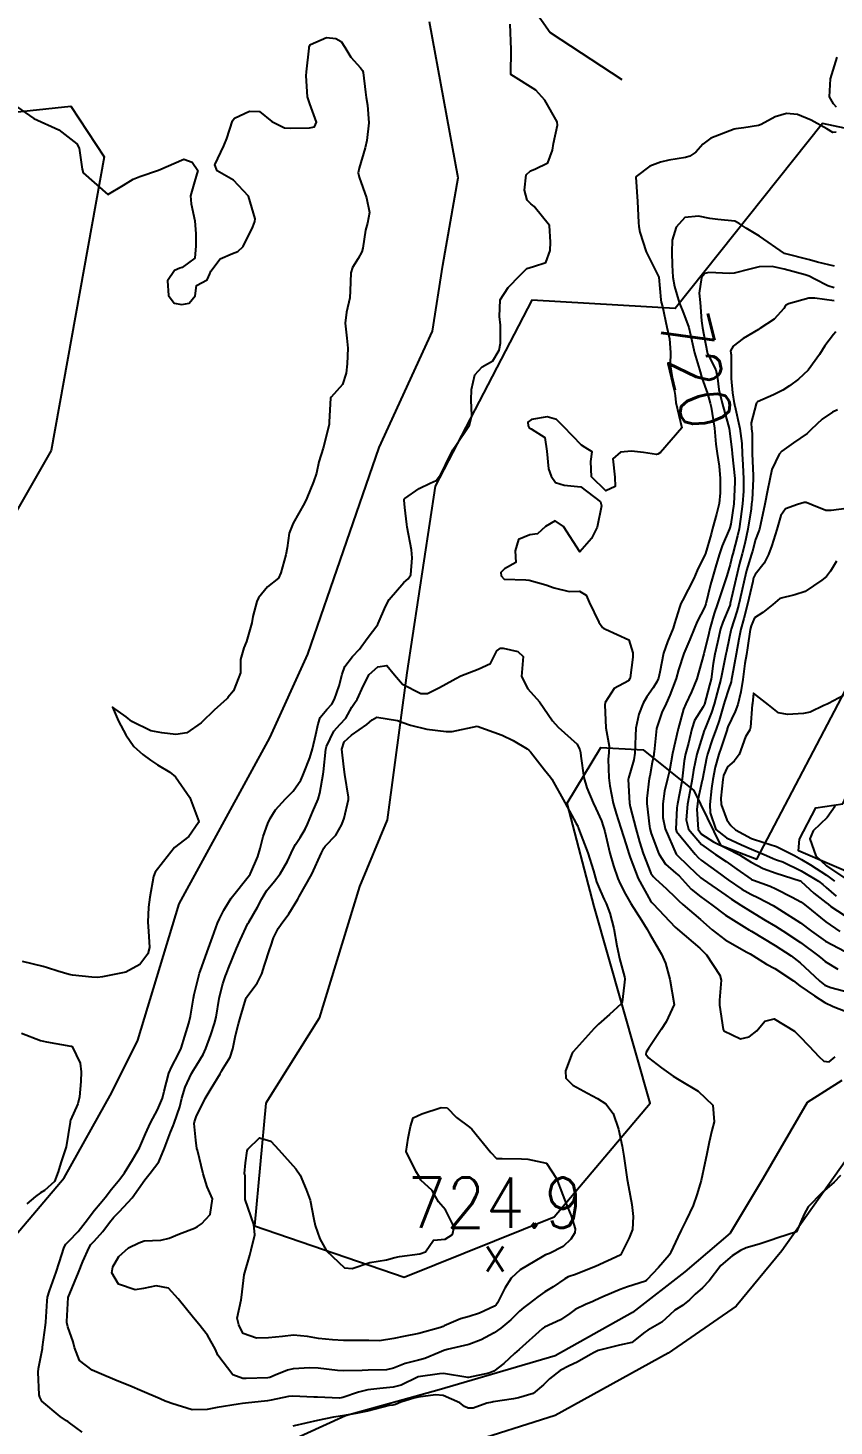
# Model space of a CAD drawing. Header units: metres. Extents: x 318500 to 325275, y 7408834 to 7428799.
# Drawn here: x 321165.6 to 321229.9, y 7415357.9 to 7415469.4 of the extents above; entities that cross this region are included whole.
import ezdxf
from ezdxf.enums import TextEntityAlignment as Align

# ---------------------------------------------------------------- set-up
doc = ezdxf.new("R2010")
doc.units = ezdxf.units.M
doc.header["$MEASUREMENT"] = 0
for name, color, linetype in [('Cemitério', 206, 'Continuous'), ('Cotas', 45, 'Continuous'), ('Curvas de Nivel 1m', 11, 'Continuous'), ('Curvas de Nivel 5m', 15, 'Continuous'), ('Edificações', 30, 'Continuous'), ('Hidrografia', 140, 'Continuous'), ('Pontos Cotados', 45, 'Continuous'), ('Vias Primárias', 230, 'Continuous'), ('Vias Secundárias', 230, 'Continuous')]:
    doc.layers.add(name, color=color, linetype=linetype)
doc.styles.add('Style-STANDARD', font='STANDARD.shx')

# ---------------------------------------------------------------- blocks, each defined once
blk = doc.blocks.new('ELVTXT_13')
at = {"layer": 'Pontos Cotados', "linetype": 'Continuous', "style": 'Style-STANDARD'}
for s, height, p in [('724.9', 4, (0, 4)), ('x', 3, (0, 0))]:
    blk.add_text(s, height=height, dxfattribs=at).set_placement(p, align=Align.MIDDLE_CENTER)

msp = doc.modelspace()

# ---------------------------------------------------------------- linework, layer by layer
at = {"layer": 'Cemitério'}
for points in [[(321167.48, 7415435.72), (321147.54, 7415400.83), (321127.78, 7415410.52), (321153.89, 7415451.22), (321159.36, 7415454.75), (321162.54, 7415462.5), (321169.06, 7415463.2), (321171.71, 7415459.15), (321167.48, 7415435.72)], [(321235.52, 7415460.42), (321229.01, 7415461.8), (321217.26, 7415447.04), (321205.83, 7415447.71), (321198.1, 7415432.87), (321195.86, 7415418), (321194.29, 7415406.26), (321192.08, 7415400.94)], [(321192.08, 7415400.94), (321188.87, 7415390.44), (321184.6, 7415383.67), (321183.71, 7415373.88), (321195.65, 7415369.79), (321207.59, 7415374.6), (321215.25, 7415383.67), (321210.8, 7415399.34), (321208.65, 7415407.58), (321211.32, 7415412.03), (321214.71, 7415411.85), (321218.73, 7415408.61), (321220.86, 7415404.25), (321223.77, 7415403.13), (321239.56, 7415433.22)]]:
    msp.add_lwpolyline(points, dxfattribs=at)
at = {"layer": 'Curvas de Nivel 1m', "flags": 128}
for points, elevation in [([(321169.97, 7415357.41), (321168.94, 7415358.17), (321168.81, 7415358.26), (321168.71, 7415358.33), (321168.22, 7415358.67), (321166.74, 7415359.9), (321166.58, 7415360.2), (321166.54, 7415360.4), (321166.46, 7415362.2), (321166.48, 7415362.49), (321166.79, 7415364.09), (321166.81, 7415364.2), (321167.05, 7415365.96), (321167.07, 7415366.2), (321167.16, 7415367.88), (321167.21, 7415368.19), (321167.36, 7415368.7), (321167.89, 7415370.18), (321168.13, 7415370.93), (321168.53, 7415372.18), (321168.66, 7415372.42), (321168.91, 7415372.66), (321169.65, 7415373.43), (321170.2, 7415374.15), (321170.94, 7415375.12), (321171.41, 7415375.67), (321171.79, 7415376.13), (321172.3, 7415376.79), (321172.97, 7415377.59), (321173.35, 7415378.11), (321173.97, 7415379.13), (321174.54, 7415380.1), (321175.02, 7415381.22), (321175.4, 7415382.08), (321175.98, 7415383.14), (321176.38, 7415384.07), (321176.51, 7415384.63), (321176.88, 7415386.06), (321177.1, 7415386.58), (321177.63, 7415387.54), (321177.86, 7415388.05), (321178.16, 7415389.01), (321178.47, 7415390.05), (321178.59, 7415390.6), (321178.83, 7415392.04), (321178.89, 7415392.33), (321179.19, 7415393.49), (321179.3, 7415393.93), (321179.33, 7415394.04), (321179.4, 7415394.23), (321180.04, 7415396.03), (321180.35, 7415396.91), (321180.76, 7415398.02), (321180.91, 7415398.36), (321181.27, 7415399.05), (321181.62, 7415399.66), (321181.85, 7415400), (321183.3, 7415401.85), (321183.35, 7415401.92), (321183.38, 7415401.98), (321183.97, 7415403.33), (321184.17, 7415403.97), (321184.39, 7415404.92), (321184.76, 7415405.97), (321184.96, 7415406.37), (321185.37, 7415407.06), (321186.17, 7415407.95), (321186.78, 7415408.54), (321187.4, 7415409.42), (321187.55, 7415409.79), (321187.61, 7415409.93), (321188.13, 7415411.22), (321188.33, 7415411.92), (321188.6, 7415413.06), (321188.77, 7415413.91), (321188.95, 7415414.42), (321189.48, 7415415.05), (321189.88, 7415415.5), (321190.09, 7415415.89), (321190.45, 7415416.95), (321190.69, 7415417.89), (321190.91, 7415418.5), (321191.53, 7415419.29), (321192.07, 7415419.87), (321192.7, 7415420.72), (321193.54, 7415421.85), (321193.55, 7415421.87), (321193.57, 7415421.92), (321194.14, 7415423.29), (321194.45, 7415423.84), (321195.61, 7415425.2), (321195.95, 7415425.49), (321196.16, 7415425.81), (321196.28, 7415427.17), (321196.22, 7415427.81), (321195.89, 7415429.6), (321195.85, 7415429.82), (321195.69, 7415431.17), (321195.65, 7415431.77), (321195.65, 7415431.82), (321195.67, 7415431.86), (321195.7, 7415431.9), (321196.83, 7415432.69), (321197.72, 7415433.13), (321198.18, 7415433.33), (321198.53, 7415433.79), (321198.94, 7415434.59), (321199.53, 7415435.77), (321199.76, 7415436.11), (321200.86, 7415437.75), (321201.04, 7415438.51), (321200.98, 7415439.75), (321201, 7415440.58), (321201.27, 7415441.75), (321201.85, 7415442.39), (321202.7, 7415442.88), (321203.22, 7415443.73), (321203.31, 7415444.28), (321203.32, 7415445.73), (321203.23, 7415446.4), (321203.29, 7415447.73), (321203.93, 7415448.72), (321204.9, 7415449.71), (321205.42, 7415450.23), (321205.95, 7415450.41), (321206.93, 7415450.71), (321207.28, 7415451.68), (321207.31, 7415452.34), (321207.24, 7415453.68), (321206.02, 7415455.19), (321205.73, 7415455.41), (321205.46, 7415455.7), (321205.25, 7415456.48), (321205.38, 7415457.7), (321205.71, 7415458.04), (321206.06, 7415458.17), (321207.09, 7415458.66), (321207.47, 7415459.68), (321207.55, 7415460.21), (321207.87, 7415461.67), (321207.83, 7415461.95), (321206.85, 7415463.68), (321206.14, 7415464.46), (321204.16, 7415465.72), (321204.18, 7415467.72), (321204.09, 7415469.72)], 721), ([(321164.12, 7415463.59), (321166.1, 7415462.22), (321168.09, 7415461.3), (321169.54, 7415460.18), (321169.72, 7415459.83), (321169.97, 7415458.17), (321170.05, 7415457.87), (321172.02, 7415456.14), (321173.26, 7415456.9), (321174.04, 7415457.37), (321174.57, 7415457.59), (321176.05, 7415458.09), (321178.06, 7415458.97), (321178.73, 7415458.72), (321179.18, 7415458.05), (321178.93, 7415457.15), (321178.6, 7415456.05), (321178.66, 7415455.4), (321178.96, 7415454.05), (321179.03, 7415453), (321179.02, 7415452.05), (321178.95, 7415451.06), (321177.94, 7415450.32), (321177.74, 7415450.27), (321177.32, 7415450.07), (321176.76, 7415449.25), (321176.85, 7415448.08), (321177.31, 7415447.48), (321177.9, 7415447.36), (321178.49, 7415447.47), (321178.98, 7415448.05), (321179.09, 7415448.88), (321179.93, 7415449.33), (321180.15, 7415449.82), (321180.23, 7415450.04), (321180.97, 7415451.01), (321181.96, 7415451.44), (321182.37, 7415451.59), (321182.81, 7415452), (321183.56, 7415453.56), (321183.74, 7415453.98), (321183.77, 7415454.2), (321183.24, 7415456), (321182.04, 7415457.28), (321180.74, 7415458.03), (321180.54, 7415458.52), (321181.26, 7415460.02), (321181.49, 7415460.61), (321181.95, 7415462.01), (321182, 7415462.11), (321182.1, 7415462.24), (321183.32, 7415462.79), (321184.11, 7415462.77), (321185.08, 7415461.98), (321186.09, 7415461.46), (321186.61, 7415461.43), (321188.09, 7415461.46), (321188.49, 7415461.53), (321188.64, 7415461.92), (321188.12, 7415463.37), (321187.92, 7415463.93), (321187.82, 7415465.61), (321187.86, 7415465.93), (321188.06, 7415467.81), (321188.07, 7415467.93), (321188.18, 7415468.1), (321189.45, 7415468.66), (321190.19, 7415468.58), (321190.62, 7415468.34), (321190.9, 7415467.9), (321191.39, 7415467.11), (321192.16, 7415466.25), (321192.31, 7415466.03), (321192.36, 7415465.88), (321192.56, 7415464.3), (321192.62, 7415463.87), (321192.72, 7415463.27), (321192.81, 7415461.87), (321192.66, 7415460.45), (321192.54, 7415459.87), (321192.05, 7415458.25), (321191.97, 7415457.88), (321192.04, 7415457.52), (321192.65, 7415455.87), (321192.87, 7415454.72), (321192.72, 7415453.87), (321192.57, 7415453.29), (321192.34, 7415451.87), (321192.27, 7415451.57), (321191.96, 7415451.03), (321191.51, 7415450.32), (321191.38, 7415449.89), (321191.34, 7415448.46), (321191.3, 7415447.89), (321191.04, 7415446.75), (321190.93, 7415445.89), (321191.07, 7415444.69), (321191.15, 7415443.89), (321191.09, 7415442.65), (321191.01, 7415441.89), (321190.72, 7415441), (321189.81, 7415439.98), (321189.76, 7415439.9), (321189.66, 7415438.02), (321189.67, 7415437.9), (321189.66, 7415437.79), (321189.18, 7415435.91), (321188.84, 7415434.81), (321188.64, 7415433.92), (321188.42, 7415433.22), (321187.88, 7415431.93), (321187.7, 7415431.51), (321186.79, 7415429.94), (321186.48, 7415429.14), (321186.3, 7415427.95), (321186.2, 7415427.39), (321185.81, 7415425.96), (321185.61, 7415425.53), (321184.73, 7415424.84), (321184.03, 7415423.98), (321183.89, 7415423.68), (321183.57, 7415422.47), (321183.49, 7415421.98), (321183.06, 7415420.48), (321182.85, 7415419.99), (321182.59, 7415419.06), (321182.6, 7415417.99), (321182.04, 7415416.54), (321181.59, 7415416.01), (321181.54, 7415415.96), (321181.49, 7415415.91), (321180.5, 7415415), (321179.51, 7415414.04), (321179.46, 7415413.99), (321178.31, 7415413.19), (321177.44, 7415413.06), (321176.32, 7415413.2), (321175.45, 7415413.35), (321173.93, 7415414.11), (321173.47, 7415414.47), (321172.37, 7415415.24), (321172.85, 7415414.13), (321173.44, 7415413.05), (321174.08, 7415412.11), (321174.79, 7415411.47), (321175.42, 7415411.01), (321175.97, 7415410.64), (321176.95, 7415410.07), (321177.4, 7415409.68), (321178.54, 7415408.05), (321179.26, 7415406.13), (321179.25, 7415406.04), (321178.46, 7415404.92), (321177.33, 7415404.06), (321176.45, 7415402.94), (321175.79, 7415402.08), (321175.64, 7415401.74), (321175.36, 7415400.09), (321175.26, 7415399.29), (321175.19, 7415398.09), (321175.24, 7415397.39), (321175.33, 7415396.09), (321175.21, 7415395.56), (321174.57, 7415394.73), (321173.44, 7415394.12), (321173.19, 7415394.05), (321171.59, 7415393.73), (321171.19, 7415393.69), (321170.74, 7415393.7), (321169.19, 7415393.86), (321168.93, 7415393.92), (321168.02, 7415394.19), (321167.19, 7415394.45), (321166.85, 7415394.55), (321165.2, 7415394.96)], 721), ([(321230.13, 7415463.1), (321229.87, 7415463.37), (321229.57, 7415463.94), (321229.65, 7415465.38), (321230.18, 7415467.11)], 722), ([(321230.1, 7415461.12), (321229.82, 7415461.1), (321229.34, 7415461.38), (321228.11, 7415462.08), (321227.01, 7415462.53), (321226.12, 7415462.6), (321225.23, 7415462.33), (321224.1, 7415461.74), (321223.89, 7415461.66), (321222.73, 7415461.47), (321222.1, 7415461.38), (321221.97, 7415461.35), (321220.09, 7415460.63), (321219.46, 7415460.15), (321218.89, 7415459.52), (321218.41, 7415459.19), (321218.07, 7415459.09), (321216.74, 7415458.88), (321216.07, 7415458.72), (321215.22, 7415458.41), (321214.14, 7415457.59), (321214.12, 7415457.52), (321214.25, 7415455.59), (321214.33, 7415453.91), (321214.36, 7415453.58), (321214.43, 7415453.14), (321214.94, 7415451.58), (321215.94, 7415449.56), (321216.1, 7415447.73), (321216.14, 7415447.56), (321216.25, 7415447.22), (321216.6, 7415445.55), (321216.8, 7415444.63), (321216.88, 7415443.54), (321216.86, 7415442.56), (321217.02, 7415441.54), (321217.24, 7415440.11), (321217.31, 7415439.54), (321217.78, 7415437.53), (321216.07, 7415435.56), (321215.88, 7415435.43), (321215.76, 7415435.41), (321214.72, 7415435.57), (321213.76, 7415435.67), (321212.88, 7415435.59), (321212.29, 7415435.06), (321212.43, 7415433.6), (321212.46, 7415432.86), (321211.71, 7415432.5), (321210.57, 7415433.63), (321210.54, 7415434.84), (321210.64, 7415435.63), (321210.08, 7415435.95), (321209.77, 7415436.15), (321208.34, 7415437.65), (321207.79, 7415438.2), (321207.04, 7415438.42), (321205.79, 7415438.19), (321205.49, 7415437.99), (321205.52, 7415437.69), (321205.62, 7415437.54), (321205.78, 7415437.45), (321206.85, 7415436.76), (321207.01, 7415435.67), (321207.15, 7415434.26), (321207.37, 7415433.67), (321207.72, 7415433.16), (321208.4, 7415432.97), (321209.72, 7415432.83), (321211.29, 7415431.62), (321211.38, 7415431.3), (321211.02, 7415429.62), (321210.58, 7415428.71), (321209.65, 7415427.64), (321208.35, 7415429.65), (321207.68, 7415430.11), (321206.9, 7415429.67), (321206.27, 7415429.08), (321205.67, 7415429), (321204.75, 7415428.62), (321204.5, 7415427.71), (321204.54, 7415426.8), (321203.63, 7415426.29), (321203.34, 7415426), (321203.38, 7415425.72), (321203.62, 7415425.46), (321205.34, 7415425.41), (321205.62, 7415425.38), (321206.94, 7415425), (321207.61, 7415424.76), (321208.79, 7415424.47), (321209.61, 7415424.51), (321210.15, 7415424.18), (321210.39, 7415423.63), (321211.16, 7415422.03), (321211.46, 7415421.61), (321211.57, 7415421.52), (321211.7, 7415421.48), (321213.56, 7415420.61), (321213.87, 7415419.58), (321213.87, 7415419.24), (321213.66, 7415417.58), (321213.62, 7415417.47), (321213.52, 7415417.35), (321212.38, 7415416.73), (321211.68, 7415415.61), (321211.65, 7415415.44), (321211.72, 7415413.61), (321211.98, 7415412.13), (321211.97, 7415411.6), (321211.92, 7415411.11), (321211.95, 7415409.6), (321212.03, 7415408.97), (321212.3, 7415407.6), (321212.54, 7415406.76), (321212.93, 7415405.59), (321213.34, 7415404.27), (321213.55, 7415403.58), (321213.66, 7415403.25), (321214.31, 7415401.57), (321215.28, 7415399.79), (321215.39, 7415399.66), (321215.49, 7415399.56), (321217.25, 7415397.7), (321217.43, 7415397.53), (321219.23, 7415396.02), (321219.75, 7415395.49), (321220.81, 7415393.88), (321220.93, 7415393.48), (321220.78, 7415391.88), (321220.79, 7415391.48), (321221.08, 7415389.54), (321221.1, 7415389.48), (321221.14, 7415389.42), (321222.45, 7415388.78), (321223.14, 7415388.96), (321223.77, 7415389.44), (321224.4, 7415390.19), (321225.15, 7415390.39), (321226.76, 7415389.4), (321227.14, 7415389.04), (321227.95, 7415388.21), (321228.7, 7415387.38), (321229.11, 7415387.01), (321229.52, 7415386.95), (321230, 7415387.36)], 721), ([(321229.93, 7415448.7), (321229.42, 7415448.86), (321228.4, 7415449.39), (321227.94, 7415449.63), (321227.61, 7415449.74), (321225.95, 7415450.18), (321224.99, 7415450.4), (321223.95, 7415450.37), (321223.21, 7415450.2), (321221.95, 7415449.88), (321221.59, 7415449.84), (321219.95, 7415449.92), (321219.62, 7415449.83), (321219.36, 7415449.52), (321219.17, 7415448.27), (321219.24, 7415447.52), (321219.35, 7415446.06), (321219.43, 7415445.51), (321219.8, 7415443.57), (321219.81, 7415443.51), (321219.86, 7415443.4), (321220.5, 7415442.15), (321220.62, 7415441.5), (321220.73, 7415440.59), (321221, 7415439.49), (321221.49, 7415437.78), (321221.55, 7415437.48), (321221.58, 7415437.28), (321221.76, 7415435.78), (321221.79, 7415435.51), (321221.79, 7415435.48), (321221.79, 7415435.45), (321222, 7415433.48), (321222.01, 7415433.19), (321221.92, 7415431.48), (321221.68, 7415429.86), (321221.61, 7415429.55), (321221.58, 7415429.48), (321221.01, 7415428.13), (321220.79, 7415427.49), (321220.53, 7415426.6), (321220.21, 7415425.49), (321220.08, 7415425.03), (321219.7, 7415423.5), (321219.68, 7415423.42), (321219.6, 7415423.21), (321219, 7415422.09), (321218.77, 7415421.51), (321218.43, 7415420.64), (321217.95, 7415419.52), (321217.53, 7415418.22), (321217.33, 7415417.53), (321216.84, 7415416.2), (321216.54, 7415415.54), (321216.2, 7415414.82), (321215.77, 7415413.56), (321215.58, 7415411.69), (321215.56, 7415411.56), (321215.54, 7415411.46), (321215.43, 7415410.84), (321215.23, 7415409.75), (321215.19, 7415409.56), (321214.98, 7415407.97), (321214.98, 7415407.56), (321215.21, 7415405.72), (321215.24, 7415405.56), (321215.35, 7415405.16), (321215.94, 7415403.55), (321216.49, 7415402.72), (321217.31, 7415402.01), (321217.57, 7415401.79), (321217.81, 7415401.52), (321218.52, 7415400.74), (321219.29, 7415400.13), (321220.18, 7415399.49), (321221.27, 7415398.67), (321223.18, 7415397.45), (321223.25, 7415397.41), (321223.33, 7415397.37), (321225.23, 7415396.24), (321226.5, 7415395.41), (321227.21, 7415394.86), (321227.97, 7415394.16), (321228.78, 7415393.38), (321229.2, 7415393.08), (321229.67, 7415392.88), (321231.19, 7415392.48)], 719), ([(321229.92, 7415447.67), (321228.4, 7415447.87), (321227.92, 7415447.87), (321226.29, 7415447.42), (321226.06, 7415447.28), (321225.91, 7415447.05), (321225.15, 7415446.19), (321224, 7415445.45), (321223.93, 7415445.41), (321223.89, 7415445.38), (321222.68, 7415444.67), (321221.87, 7415444.05), (321221.67, 7415443.67), (321221.7, 7415443.48), (321221.72, 7415443.35), (321221.72, 7415441.48), (321221.82, 7415440.33), (321221.97, 7415439.48), (321222.01, 7415439.28), (321222.42, 7415437.47), (321222.57, 7415436.27), (321222.59, 7415435.47), (321222.64, 7415434.57), (321222.7, 7415433.47), (321222.7, 7415432.48), (321222.63, 7415431.47), (321222.47, 7415430.25), (321222.35, 7415429.47), (321222.22, 7415428.92), (321221.84, 7415427.48), (321221.8, 7415427.32), (321221.64, 7415426.63), (321221.38, 7415425.73), (321221.3, 7415425.48), (321220.88, 7415424.22), (321220.64, 7415423.49), (321220.37, 7415422.71), (321220.01, 7415421.5), (321219.93, 7415421.13), (321219.54, 7415419.5), (321218.99, 7415417.51), (321218.55, 7415416.47), (321218.09, 7415415.52), (321217.92, 7415415.09), (321217.48, 7415413.53), (321217.46, 7415413.42), (321217.04, 7415411.54), (321216.79, 7415410.17), (321216.65, 7415409.54), (321216.39, 7415408.55), (321216.28, 7415407.55), (321216.28, 7415406.46), (321216.45, 7415405.54), (321217.33, 7415403.53), (321218.33, 7415402.53), (321219.3, 7415401.64), (321219.49, 7415401.5), (321221.29, 7415400.24), (321221.75, 7415399.94), (321222.5, 7415399.46), (321223.27, 7415398.97), (321224.42, 7415398.27), (321225.26, 7415397.78), (321225.84, 7415397.41), (321227.24, 7415396.48), (321228.72, 7415395.38), (321228.99, 7415395.14), (321229.22, 7415394.95), (321230.22, 7415394.36)], 718), ([(321230.07, 7415445.19), (321229.88, 7415444.97), (321229.19, 7415444.06), (321228.75, 7415443.39), (321227.85, 7415442.14), (321227.09, 7415441.41), (321226.37, 7415440.89), (321225.83, 7415440.54), (321225.09, 7415440.16), (321223.81, 7415439.61), (321223.74, 7415439.52), (321223.71, 7415439.45), (321223.32, 7415437.93), (321223.35, 7415437.46), (321223.39, 7415437.07), (321223.4, 7415435.46), (321223.46, 7415433.73), (321223.46, 7415433.45), (321223.38, 7415431.78), (321223.35, 7415431.46), (321223.31, 7415431.07), (321223.06, 7415429.46), (321222.81, 7415428.31), (321222.59, 7415427.47), (321222.39, 7415426.72), (321222.09, 7415425.47), (321221.65, 7415423.53), (321221.63, 7415423.48), (321221.63, 7415423.45), (321221.6, 7415423.37), (321221.04, 7415422.03), (321220.87, 7415421.49), (321220.63, 7415420.41), (321220.42, 7415419.49), (321220.29, 7415418.74), (321220.11, 7415417.49), (321220, 7415417.01), (321219.58, 7415415.5), (321219.56, 7415415.43), (321219.49, 7415415.28), (321218.8, 7415414.18), (321218.57, 7415413.51), (321218.31, 7415412.38), (321218.08, 7415411.52), (321217.97, 7415410.98), (321217.8, 7415409.52), (321217.75, 7415409.18), (321217.43, 7415407.53), (321217.38, 7415407.21), (321217.3, 7415405.53), (321217.36, 7415405.33), (321218.84, 7415403.51), (321219.08, 7415403.25), (321219.32, 7415403.04), (321220.87, 7415401.92), (321221.3, 7415401.61), (321221.38, 7415401.56), (321221.49, 7415401.48), (321222.56, 7415400.73), (321223.29, 7415400.32), (321223.89, 7415400.04), (321225.06, 7415399.42), (321225.28, 7415399.3), (321225.57, 7415399.12), (321227.26, 7415398.04), (321228.12, 7415397.39), (321229.24, 7415396.59), (321230.81, 7415395.77)], 717), ([(321230.19, 7415438.98), (321229.8, 7415438.78), (321228.97, 7415438.21), (321228.11, 7415437.39), (321227.78, 7415437.08), (321226.69, 7415436.34), (321225.76, 7415435.67), (321225.55, 7415435.43), (321224.96, 7415434.22), (321224.8, 7415433.43), (321224.62, 7415432.53), (321224.39, 7415431.44), (321224.06, 7415429.82), (321223.97, 7415429.45), (321223.89, 7415429.23), (321223.67, 7415428.62), (321223.41, 7415427.7), (321223.34, 7415427.45), (321222.95, 7415426.14), (321222.78, 7415425.46), (321222.55, 7415424.4), (321222.33, 7415423.47), (321222.17, 7415422.89), (321221.71, 7415421.48), (321221.68, 7415421.36), (321221.56, 7415420.74), (321221.34, 7415419.69), (321221.3, 7415419.48), (321221, 7415418.01), (321220.9, 7415417.49), (321220.61, 7415416.38), (321220.37, 7415415.49), (321220.15, 7415414.82), (321219.61, 7415413.5), (321219.57, 7415413.39), (321219.46, 7415413.05), (321218.99, 7415411.51), (321218.71, 7415410.22), (321218.6, 7415409.51), (321218.41, 7415408.5), (321218.24, 7415407.52), (321218.12, 7415406.27), (321218.31, 7415405.52), (321219.34, 7415404.3), (321220.48, 7415403.49), (321221.32, 7415402.94), (321222.18, 7415402.33), (321223.3, 7415401.52), (321223.35, 7415401.5), (321223.49, 7415401.45), (321224.84, 7415400.97), (321225.29, 7415400.77), (321226.59, 7415400.1), (321227.28, 7415399.72), (321227.47, 7415399.59), (321227.71, 7415399.39), (321229.26, 7415398.12), (321230.38, 7415397.35)], 716), ([(321230.11, 7415426.89), (321229.63, 7415426.11), (321229.33, 7415425.67), (321228.95, 7415425.38), (321227.61, 7415424.47), (321226.8, 7415424.21), (321225.6, 7415423.92), (321225.05, 7415423.43), (321224.24, 7415422.79), (321223.58, 7415422.37), (321223.3, 7415421.73), (321223.24, 7415421.45), (321223.02, 7415419.99), (321222.93, 7415419.46), (321222.81, 7415418.74), (321222.66, 7415417.46), (321222.5, 7415416.47), (321222.24, 7415415.47), (321222.05, 7415414.9), (321221.46, 7415413.68), (321221.41, 7415413.53), (321221.39, 7415413.48), (321220.91, 7415412.02), (321220.73, 7415411.49), (321220.44, 7415410.47), (321220.25, 7415409.49), (321220.14, 7415408.75), (321220.01, 7415407.49), (321220.03, 7415406.83), (321220.5, 7415405.49), (321221.35, 7415404.82), (321222.54, 7415404.26), (321223.34, 7415403.93), (321224.53, 7415403.43), (321225.08, 7415403.18), (321225.32, 7415403.08), (321225.84, 7415402.9), (321227.31, 7415402.19), (321228.67, 7415401.38), (321229.03, 7415401.11), (321229.3, 7415400.87), (321230.1, 7415400.17)], 714), ([(321230.68, 7415416.17), (321229.49, 7415415.54), (321229.37, 7415415.5), (321229.11, 7415415.38), (321228.02, 7415414.86), (321227.48, 7415414.74), (321226.22, 7415414.67), (321225.48, 7415414.79), (321224.7, 7415415.43), (321223.5, 7415416.37), (321223.41, 7415415.53), (321223.4, 7415415.45), (321223.27, 7415413.65), (321223.21, 7415413.45), (321222.86, 7415412.87), (321222.36, 7415411.47), (321221.97, 7415410.94), (321221.43, 7415410.49), (321221.1, 7415409.8), (321221.04, 7415409.48), (321220.89, 7415407.98), (321220.91, 7415407.48), (321221.37, 7415406.26), (321221.69, 7415405.8), (321222.06, 7415405.47), (321223.35, 7415404.77), (321224.33, 7415404.45), (321225.34, 7415404.13), (321226.76, 7415403.41), (321227.33, 7415403.09), (321228.04, 7415402.67), (321229.31, 7415401.85), (321229.96, 7415401.36)], 713), ([(321230.02, 7415407.36), (321229.37, 7415406.46), (321228.25, 7415405.39), (321227.99, 7415404.75), (321228.48, 7415403.38), (321229.32, 7415402.6), (321231.19, 7415401.34)], 712), ([(321165.13, 7415389.25), (321166.65, 7415388.67), (321167.12, 7415388.55), (321169.06, 7415388.22), (321169.11, 7415388.21), (321169.17, 7415388.17), (321169.79, 7415386.85), (321169.87, 7415386.16), (321169.85, 7415385.39), (321169.76, 7415384.16), (321169.61, 7415383.6), (321169.03, 7415382.3), (321169, 7415382.2), (321169, 7415382.17), (321169, 7415382.14), (321168.69, 7415380.17), (321168.26, 7415378.91), (321168.04, 7415378.18), (321167.75, 7415377.4), (321166.96, 7415376.7), (321166.64, 7415376.52), (321166.24, 7415376.21), (321165.54, 7415375.62)], 721), ([(321230.44, 7415377.89), (321229.92, 7415377.36), (321228.97, 7415376.54), (321227.86, 7415375.39), (321227.54, 7415374.81), (321226.93, 7415373.4), (321225.43, 7415372.91), (321224.92, 7415372.73), (321223.95, 7415372.4), (321222.91, 7415372.12), (321222.46, 7415371.9), (321221.79, 7415371.47), (321220.89, 7415370.72), (321219.96, 7415369.49), (321219.44, 7415368.93), (321218.86, 7415368.43), (321218.39, 7415367.97), (321217.83, 7415367.52), (321217.23, 7415367.14), (321216.84, 7415366.77), (321216.18, 7415366.19), (321215.08, 7415365.56), (321214.82, 7415365.39), (321213.8, 7415364.58), (321212.81, 7415364.36), (321211.12, 7415363.92), (321210.8, 7415363.78), (321210.51, 7415363.61), (321209.43, 7415362.99), (321208.79, 7415362.7), (321208.09, 7415362.34), (321207.22, 7415361.66), (321206.99, 7415361.43), (321206.76, 7415361.18), (321205.92, 7415360.51), (321204.75, 7415360.15), (321204.36, 7415360.08), (321202.74, 7415359.83), (321202.65, 7415359.82), (321202.24, 7415359.72), (321201.15, 7415359.32), (321200.74, 7415359.33), (321200.46, 7415359.47), (321200.09, 7415359.75), (321198.75, 7415360.33), (321198.14, 7415360.39), (321196.75, 7415360.22), (321196.4, 7415360.14), (321195.37, 7415359.81), (321194.94, 7415359.62), (321194.74, 7415359.58), (321194.45, 7415359.54), (321192.73, 7415359.09), (321191.78, 7415358.91), (321190.73, 7415358.73), (321190.01, 7415358.61), (321188.72, 7415358.35), (321186.87, 7415357.93), (321186.75, 7415357.9)], 721)]:
    msp.add_lwpolyline(points, dxfattribs=dict(at, elevation=elevation))
for points, elevation in [([(321203.54, 7415419.96), (321204.7, 7415419.7), (321205.13, 7415419.29), (321205.01, 7415417.7), (321205.51, 7415416.71), (321206.43, 7415415.68), (321207.47, 7415414.16), (321207.92, 7415413.66), (321209.45, 7415412.29), (321209.66, 7415411.85), (321209.71, 7415411.64), (321209.74, 7415411.33), (321209.97, 7415409.63), (321210.21, 7415408.81), (321210.71, 7415407.62), (321210.92, 7415407.16), (321211.37, 7415406.18), (321211.52, 7415405.76), (321211.56, 7415405.61), (321211.64, 7415405.32), (321212.03, 7415403.6), (321212.33, 7415402.58), (321212.68, 7415401.59), (321212.86, 7415401.15), (321213.29, 7415400.32), (321213.71, 7415399.58), (321214.57, 7415398.25), (321215, 7415397.56), (321215.24, 7415397.13), (321216.17, 7415395.55), (321216.49, 7415394.82), (321216.84, 7415393.54), (321217.17, 7415391.53), (321216.53, 7415390.16), (321216.14, 7415389.55), (321215.12, 7415388.01), (321214.95, 7415387.74), (321214.91, 7415387.56), (321215.12, 7415387.28), (321216.16, 7415386.49), (321217.09, 7415385.82), (321217.56, 7415385.52), (321219.08, 7415384.63), (321220.26, 7415383.49), (321220.37, 7415382.16), (321220.17, 7415381.49), (321219.96, 7415380.56), (321219.75, 7415379.49), (321219.61, 7415378.88), (321219.32, 7415377.5), (321219.24, 7415377.23), (321218.97, 7415376.36), (321218.69, 7415375.5), (321218.14, 7415374.32), (321217.73, 7415373.52), (321217.47, 7415372.97), (321216.9, 7415371.77), (321216.82, 7415371.61), (321216.77, 7415371.53), (321215.91, 7415370.56), (321215, 7415369.56), (321214.94, 7415369.5), (321214.88, 7415369.46), (321213.44, 7415369), (321212.87, 7415368.81), (321211.48, 7415368.22), (321210.85, 7415367.91), (321210.64, 7415367.82), (321210.16, 7415367.62), (321209.28, 7415367.19), (321208.84, 7415366.89), (321208.1, 7415366.38), (321206.82, 7415365.78), (321206.74, 7415365.74), (321206.64, 7415365.66), (321204.8, 7415364.02), (321204.45, 7415363.7), (321203.59, 7415362.9), (321202.78, 7415362.29), (321202.38, 7415362.12), (321200.77, 7415361.79), (321200.72, 7415361.79), (321198.77, 7415362.09), (321198.47, 7415362.08), (321196.77, 7415361.82), (321196.75, 7415361.82), (321196.71, 7415361.8), (321195.4, 7415361.17), (321194.76, 7415361.01), (321193.69, 7415360.91), (321192.75, 7415360.79), (321191.99, 7415360.62), (321190.74, 7415360.19), (321190.48, 7415360.14), (321188.74, 7415360.21), (321188.43, 7415360.22), (321186.75, 7415360.28), (321186.43, 7415360.25), (321185.04, 7415359.96), (321184.74, 7415359.91), (321182.98, 7415359.74), (321182.74, 7415359.7), (321182.4, 7415359.65), (321180.73, 7415359.38), (321179.93, 7415359.22), (321178.73, 7415359.21), (321177.1, 7415359.69), (321176.74, 7415359.83), (321176.57, 7415359.9), (321176.18, 7415360.07), (321174.75, 7415360.69), (321173.76, 7415361.11), (321172.76, 7415361.52), (321171.32, 7415362.13), (321170.77, 7415362.36), (321169.74, 7415363.12), (321169.36, 7415364.16), (321169.24, 7415364.61), (321168.81, 7415365.83), (321168.74, 7415366.17), (321168.74, 7415366.25), (321168.85, 7415368.17), (321169.66, 7415370.16), (321170.01, 7415371.03), (321170.51, 7415372.15), (321170.66, 7415372.39), (321170.91, 7415372.66), (321171.62, 7415373.43), (321172.14, 7415374.13), (321172.49, 7415374.57), (321172.94, 7415375.01), (321173.96, 7415376.1), (321174.97, 7415377.55), (321175.39, 7415378.08), (321176.08, 7415378.99), (321176.54, 7415380.07), (321177.02, 7415381.35), (321177.23, 7415381.86), (321177.3, 7415382.06), (321177.74, 7415383.37), (321177.92, 7415384.05), (321178.18, 7415384.94), (321178.69, 7415386.04), (321178.84, 7415386.3), (321179.1, 7415386.73), (321179.6, 7415387.55), (321179.83, 7415388.03), (321180.23, 7415389.12), (321180.52, 7415390.02), (321180.64, 7415390.53), (321180.9, 7415392.01), (321180.94, 7415392.24), (321181.19, 7415393.17), (321181.39, 7415393.81), (321181.46, 7415394.01), (321181.64, 7415394.44), (321182.27, 7415395.99), (321182.57, 7415396.65), (321183.18, 7415397.98), (321183.2, 7415398.03), (321183.25, 7415398.1), (321183.95, 7415399.3), (321184.28, 7415399.97), (321184.65, 7415400.6), (321185.29, 7415401.37), (321185.75, 7415401.95), (321186.34, 7415402.97), (321186.79, 7415403.94), (321186.98, 7415404.29), (321187.34, 7415404.86), (321187.75, 7415405.53), (321187.94, 7415405.92), (321188.33, 7415406.87), (321188.77, 7415407.91), (321188.91, 7415408.38), (321189.19, 7415409.9), (321189.21, 7415410.1), (321189.4, 7415411.9), (321189.44, 7415412.11), (321190.02, 7415413.33), (321190.53, 7415413.89), (321190.98, 7415414.38), (321191.48, 7415415.25), (321191.72, 7415415.64), (321191.88, 7415415.87), (321192.4, 7415416.98), (321192.86, 7415417.86), (321193.53, 7415418.47), (321194.26, 7415418.57), (321194.88, 7415417.83), (321195.51, 7415417.08), (321196.96, 7415416.34), (321197.5, 7415416.34), (321198.47, 7415416.82), (321199.51, 7415417.4), (321199.76, 7415417.53), (321200.16, 7415417.76), (321201.53, 7415418.29), (321202.53, 7415418.73), (321203.03, 7415419.73), (321203.32, 7415419.95)], 722), ([(321201.46, 7415413.74), (321203.45, 7415413.02), (321204.33, 7415412.59), (321205.44, 7415411.93), (321205.58, 7415411.83), (321205.71, 7415411.69), (321206.84, 7415410.25), (321207.3, 7415409.66), (321207.41, 7415409.51), (321208.46, 7415407.65), (321209.36, 7415405.98), (321209.48, 7415405.75), (321209.52, 7415405.64), (321209.62, 7415405.37), (321210.29, 7415403.63), (321210.73, 7415402.19), (321210.89, 7415401.62), (321210.99, 7415401.31), (321211.29, 7415400.58), (321211.6, 7415399.92), (321211.75, 7415399.6), (321212.03, 7415398.83), (321212.35, 7415397.59), (321212.61, 7415396.21), (321212.72, 7415395.59), (321212.82, 7415395.19), (321213.2, 7415393.73), (321213.24, 7415393.58), (321213.24, 7415393.54), (321213.19, 7415393.07), (321213.03, 7415391.73), (321212.95, 7415391.58), (321212.02, 7415390.74), (321211.15, 7415389.95), (321210.97, 7415389.79), (321210.79, 7415389.62), (321209.12, 7415387.76), (321209.06, 7415387.7), (321209.03, 7415387.64), (321208.51, 7415386.23), (321208.53, 7415385.65), (321209.08, 7415385.09), (321210.25, 7415384.45), (321211.07, 7415384.03), (321211.73, 7415383.6), (321212.3, 7415382.84), (321212.73, 7415381.58), (321213.02, 7415380.23), (321213.14, 7415379.58), (321213.16, 7415379.43), (321213.42, 7415377.58), (321213.53, 7415377.02), (321213.8, 7415375.57), (321213.91, 7415374.61), (321213.85, 7415373.57), (321213.58, 7415372.91), (321212.93, 7415371.58), (321212.92, 7415371.56), (321212.9, 7415371.55), (321212.86, 7415371.54), (321210.89, 7415370.62), (321209.22, 7415369.97), (321208.88, 7415369.86), (321208.72, 7415369.8), (321208.45, 7415369.64), (321207.51, 7415369.02), (321206.86, 7415368.6), (321206.3, 7415368.22), (321205.61, 7415367.68), (321205.18, 7415367.35), (321204.84, 7415367.07), (321204.14, 7415366.39), (321203.35, 7415365.71), (321202.82, 7415365.34), (321201.77, 7415364.77), (321200.81, 7415364.4), (321199.06, 7415364.02), (321198.8, 7415363.94), (321198.44, 7415363.78), (321197.3, 7415363.28), (321196.79, 7415363.15), (321195.71, 7415362.89), (321194.78, 7415362.52), (321194.22, 7415362.39), (321192.78, 7415362.35), (321192.29, 7415362.34), (321190.78, 7415362.31), (321190.32, 7415362.34), (321188.78, 7415362.53), (321188.13, 7415362.56), (321186.78, 7415362.47), (321186.34, 7415362.37), (321185.35, 7415361.95), (321184.94, 7415361.78), (321184.77, 7415361.75), (321183.05, 7415361.69), (321182.77, 7415361.71), (321181.98, 7415361.99), (321180.79, 7415363.55), (321180.59, 7415364.01), (321179.95, 7415365.16), (321179.27, 7415366.03), (321178.83, 7415366.53), (321177.61, 7415368.05), (321176.86, 7415368.89), (321175.86, 7415369.08), (321174.86, 7415368.88), (321174.18, 7415368.78), (321172.87, 7415369.21), (321172.34, 7415370.13), (321172.41, 7415370.6), (321172.89, 7415371.42), (321173.65, 7415372.11), (321174.47, 7415372.53), (321174.91, 7415372.67), (321176.24, 7415372.74), (321176.91, 7415372.89), (321177.72, 7415373.25), (321178.92, 7415373.7), (321179.15, 7415373.81), (321179.48, 7415374.03), (321180.18, 7415374.78), (321180.35, 7415376.02), (321179.94, 7415376.99), (321179.6, 7415378.03), (321179.15, 7415379.9), (321179.11, 7415380.04), (321179.02, 7415380.71), (321178.9, 7415382.04), (321178.92, 7415382.16), (321179.05, 7415382.58), (321179.76, 7415384.03), (321180.26, 7415384.83), (321180.96, 7415386.01), (321181, 7415386.1), (321181.09, 7415386.27), (321181.77, 7415387.34), (321181.99, 7415388), (321182.19, 7415389.05), (321182.44, 7415389.99), (321182.59, 7415390.54), (321183.02, 7415391.98), (321183.06, 7415392.09), (321183.17, 7415392.26), (321183.92, 7415393.24), (321184.28, 7415393.97), (321184.51, 7415394.66), (321184.93, 7415395.96), (321185, 7415396.18), (321185.23, 7415396.84), (321185.6, 7415397.6), (321185.84, 7415397.95), (321186.45, 7415398.76), (321187.15, 7415399.93), (321187.28, 7415400.15), (321188.29, 7415401.92), (321189.05, 7415403.63), (321189.17, 7415403.9), (321189.23, 7415404.01), (321189.33, 7415404.15), (321190.19, 7415405.05), (321190.68, 7415405.89), (321190.86, 7415406.39), (321191.2, 7415407.88), (321191.19, 7415408.07), (321190.91, 7415409.89), (321190.82, 7415410.48), (321190.67, 7415411.89), (321190.85, 7415412.48), (321191.45, 7415413.01), (321192.67, 7415413.86), (321193.08, 7415414.24), (321193.47, 7415414.46), (321195.11, 7415414.18), (321195.46, 7415414.05), (321196.15, 7415413.81), (321197.46, 7415413.49), (321198.98, 7415413.3), (321199.46, 7415413.32), (321201.46, 7415413.74)], 723), ([(321199.06, 7415383.28), (321199.81, 7415382.52), (321200.85, 7415381.74), (321201.04, 7415381.58), (321202.54, 7415379.72), (321203, 7415379.25), (321203.46, 7415379.25), (321205, 7415379.22), (321205.5, 7415379.19), (321207, 7415378.87), (321207.8, 7415377.65), (321208.3, 7415376.31), (321208.56, 7415375.64), (321208.95, 7415374.66), (321209.27, 7415373.63), (321209.24, 7415373.32), (321208.92, 7415372.81), (321208.31, 7415372.24), (321207.23, 7415371.66), (321206.98, 7415371.58), (321206.9, 7415371.55), (321206.64, 7415371.41), (321204.89, 7415370.37), (321204.18, 7415369.7), (321203.66, 7415368.91), (321203.08, 7415367.72), (321202.99, 7415367.58), (321202.85, 7415367.48), (321201.65, 7415366.92), (321200.83, 7415366.65), (321200.12, 7415366.46), (321198.82, 7415365.89), (321198.74, 7415365.85), (321198.55, 7415365.77), (321196.81, 7415365.29), (321195.58, 7415365.05), (321194.81, 7415364.89), (321193.68, 7415364.71), (321192.81, 7415364.72), (321191.67, 7415364.73), (321190.81, 7415364.73), (321189.92, 7415364.77), (321188.81, 7415364.89), (321187.94, 7415365.05), (321186.81, 7415365.15), (321185.93, 7415365.06), (321184.81, 7415364.93), (321183.87, 7415364.91), (321182.81, 7415365.29), (321182.56, 7415365.73), (321182.46, 7415365.99), (321182.31, 7415366.51), (321182.64, 7415367.98), (321182.68, 7415368.15), (321182.88, 7415369.98), (321183.33, 7415371.54), (321183.45, 7415371.97), (321183.73, 7415373.16), (321183.64, 7415373.97), (321182.96, 7415375.98), (321182.95, 7415377.95), (321182.94, 7415377.98), (321182.92, 7415378.04), (321182.99, 7415378.9), (321183.13, 7415379.86), (321183.17, 7415379.98), (321184.1, 7415380.89), (321185.02, 7415380.62), (321185.64, 7415379.95), (321186.99, 7415378.43), (321187.35, 7415377.92), (321187.82, 7415376.77), (321188.14, 7415375.91), (321188.44, 7415374.4), (321188.54, 7415373.91), (321188.91, 7415372.85), (321189.46, 7415371.89), (321190.89, 7415370.52), (321191.49, 7415370.48), (321192.89, 7415370.96), (321194.23, 7415371.16), (321194.9, 7415371.34), (321195.28, 7415371.43), (321196.9, 7415371.65), (321197.35, 7415371.79), (321197.97, 7415372.73), (321198.92, 7415372.81), (321199.5, 7415373.18), (321199.64, 7415373.76), (321198.95, 7415375.15), (321198.39, 7415375.78), (321197.87, 7415376.69), (321196.98, 7415377.52), (321196.84, 7415377.8), (321196.6, 7415378.19), (321195.81, 7415379.81), (321195.96, 7415380.88), (321196.14, 7415381.81), (321196.37, 7415382.48), (321197.05, 7415382.82), (321198.6, 7415383.32)], 724)]:
    msp.add_lwpolyline(points, close=True, dxfattribs=dict(at, elevation=elevation))
at = {"layer": 'Curvas de Nivel 5m', "flags": 128}
for points, elevation in [([(321229.96, 7415450.43), (321228.6, 7415450.75), (321227.96, 7415450.92), (321225.97, 7415451.43), (321223.99, 7415452.82), (321222.91, 7415453.47), (321222.36, 7415453.83), (321222.01, 7415454.02), (321220.66, 7415454.16), (321220.01, 7415454.22), (321219.1, 7415454.42), (321218.01, 7415454.3), (321217.33, 7415453.54), (321217.02, 7415452.51), (321216.99, 7415451.54), (321217, 7415450.5), (321217.06, 7415449.54), (321217.19, 7415448.8), (321217.57, 7415447.54), (321217.91, 7415446.69), (321218.33, 7415445.53), (321218.47, 7415444.94), (321218.79, 7415443.52), (321219.18, 7415442.18), (321219.39, 7415441.51), (321219.82, 7415440.26), (321220.05, 7415439.51), (321220.12, 7415439.19), (321220.38, 7415437.5), (321220.5, 7415436.23), (321220.6, 7415435.49), (321220.76, 7415434.48), (321220.85, 7415433.49), (321220.85, 7415432.35), (321220.75, 7415431.49), (321220.54, 7415430.64), (321220.23, 7415429.49), (321220.11, 7415429.06), (321219.66, 7415427.5), (321219.65, 7415427.46), (321219, 7415426.14), (321218.73, 7415425.51), (321217.83, 7415423.75), (321217.7, 7415423.53), (321217.67, 7415423.45), (321217.6, 7415423.21), (321217.2, 7415421.91), (321217.09, 7415421.54), (321216.64, 7415420.46), (321216.31, 7415419.55), (321216.02, 7415418.05), (321215.91, 7415417.55), (321215.8, 7415417.27), (321215.51, 7415416.8), (321214.99, 7415416.08), (321214.7, 7415415.57), (321214.36, 7415414.69), (321214.12, 7415413.57), (321214.08, 7415412.95), (321214.04, 7415411.57), (321213.96, 7415411.05), (321213.52, 7415409.58), (321213.51, 7415409.48), (321213.62, 7415407.58), (321213.67, 7415407.29), (321214.12, 7415405.57), (321214.4, 7415404.52), (321214.69, 7415403.57), (321215.31, 7415402.02), (321215.49, 7415401.74), (321215.68, 7415401.55), (321216.54, 7415400.79), (321217.29, 7415400.06), (321217.55, 7415399.8), (321217.86, 7415399.52), (321219.26, 7415398.32), (321220.19, 7415397.49), (321221.24, 7415396.69), (321222.97, 7415395.7), (321223.22, 7415395.58), (321223.44, 7415395.45), (321224.53, 7415394.75), (321225.21, 7415394.39), (321226.68, 7415393.41), (321227.19, 7415393.03), (321228.36, 7415392.21), (321229.18, 7415391.7), (321229.86, 7415391.36), (321231.16, 7415390.86)], 720), ([(321231.52, 7415431.17), (321229.7, 7415430.94), (321229.27, 7415430.95), (321228.15, 7415431.39), (321227.7, 7415431.58), (321227.53, 7415431.58), (321227, 7415431.41), (321226.05, 7415431.06), (321225.69, 7415430.55), (321225.35, 7415429.43), (321224.95, 7415428.14), (321224.7, 7415427.43), (321224.34, 7415426.73), (321223.63, 7415425.84), (321223.51, 7415425.57), (321223.47, 7415425.45), (321223.44, 7415425.27), (321223.03, 7415423.46), (321222.73, 7415422.31), (321222.5, 7415421.47), (321222.34, 7415420.68), (321222.12, 7415419.47), (321221.79, 7415417.74), (321221.75, 7415417.48), (321221.72, 7415417.28), (321221.51, 7415416.66), (321221.22, 7415415.76), (321221.14, 7415415.48), (321220.77, 7415414.19), (321220.52, 7415413.49), (321220.24, 7415412.71), (321219.84, 7415411.5), (321219.75, 7415411.18), (321219.42, 7415409.5), (321219.43, 7415409.48), (321219.41, 7415409.42), (321219.07, 7415407.82), (321219.02, 7415407.51), (321218.98, 7415407.11), (321219.09, 7415405.5), (321219.35, 7415405.11), (321220.31, 7415404.52), (321221.34, 7415403.99), (321222.38, 7415403.46), (321222.98, 7415403.11), (321223.32, 7415402.88), (321224.26, 7415402.38), (321225.31, 7415402), (321227.22, 7415401.4), (321227.3, 7415401.35), (321228.3, 7415400.4), (321229.28, 7415399.67), (321229.45, 7415399.54), (321229.67, 7415399.36), (321231.26, 7415398.32)], 715)]:
    msp.add_lwpolyline(points, dxfattribs=dict(at, elevation=elevation))
at = {"layer": 'Edificações'}
msp.add_lwpolyline([(321230.61, 7415407.55), (321237.66, 7415422.99), (321239.03, 7415423.83), (321237.12, 7415425.53), (321239.18, 7415430.81), (321240.33, 7415431.65), (321247.68, 7415427.22), (321247.83, 7415425.99), (321245.08, 7415421.63), (321244.16, 7415421.41), (321242.17, 7415422.4), (321242.02, 7415420.49), (321235.43, 7415406.77), (321234.2, 7415405.78), (321233.36, 7415405.32), (321233.67, 7415404.33), (321232.21, 7415401.58), (321227.08, 7415403.79), (321227.16, 7415404.71), (321228.46, 7415407.23), (321230.61, 7415407.55)], close=True, dxfattribs=at)
at = {"layer": 'Hidrografia'}
msp.add_lwpolyline([(321158.23, 7415316.26), (321158.51, 7415324.15), (321159.79, 7415326.55), (321160.29, 7415328.5), (321160.46, 7415331.17), (321161.24, 7415338.55), (321161.8, 7415343.4), (321161.74, 7415350.44), (321162.91, 7415359.07), (321163.97, 7415369.51), (321164.7, 7415373.19), (321168.54, 7415377.7), (321172.34, 7415384.51), (321174.4, 7415388.69), (321177.69, 7415399.57), (321184.94, 7415412.8), (321187.95, 7415419.48), (321193.65, 7415435.95), (321197.89, 7415445.23), (321198.73, 7415450.52), (321199.95, 7415457.48), (321197.67, 7415469.93)], dxfattribs=at)
at = {"layer": 'Vias Primárias'}
msp.add_lwpolyline([(321109.37, 7414841.13, 0), (321121.45, 7414845.47, -0.165445)], format="xyb", dxfattribs=at)
at = {"layer": 'Vias Secundárias'}
msp.add_lwpolyline([(321182.3, 7415482.96), (321192.35, 7415492.35), (321196.67, 7415493.75), (321199.37, 7415492.78), (321200.89, 7415490.3), (321202.62, 7415475.72), (321207.28, 7415469.07), (321213.01, 7415465.32)], dxfattribs=at)
for points in [[(321230.55, 7415385.46), (321227.77, 7415383.71), (321224.26, 7415377.67), (321221.65, 7415373.29), (321218.02, 7415370.21), (321213.85, 7415366.95), (321207.68, 7415363.5), (321198.43, 7415360.79), (321190.96, 7415358.72), (321184.62, 7415355.82), (321178.15, 7415352.01), (321172.28, 7415347.66), (321168.94, 7415344.99), (321165.61, 7415343.36, -0.373655), (321157.87, 7415345.42), (321158.6, 7415353.81), (321159.87, 7415363.99), (321159.26, 7415368.59, 0.153486), (321153.34, 7415381.34), (321149.1, 7415384.09), (321137.91, 7415389.52), (321120.17, 7415399.14), (321097.91, 7415411.07), (321071.5, 7415425.61)], [(321230.79, 7415378.98), (321225.76, 7415371.89), (321222.12, 7415367.46), (321216.7, 7415363.71), (321207.67, 7415358.75), (321200.47, 7415356.46), (321191.99, 7415354.71), (321184.67, 7415351.59), (321182.1, 7415349.53), (321173.31, 7415339.91, -0.610233), (321152.5, 7415345.56), (321152.61, 7415349.38), (321154.82, 7415357.71, 0.178025), (321153.16, 7415375.6), (321150.58, 7415378.47), (321146.55, 7415381.43), (321140.46, 7415384.67), (321119, 7415395.32), (321100.15, 7415404.19), (321076.76, 7415416.61)]]:
    msp.add_lwpolyline(points, format="xyb", dxfattribs=at)

# ---------------------------------------------------------------- block references
at = {"layer": 'Pontos Cotados', "linetype": 'Continuous'}
msp.add_blockref('ELVTXT_13', (321202.9, 7415371.72, 724.91), dxfattribs=at)

# ---------------------------------------------------------------- texts
at = {"layer": 'Cotas', "style": 'Style-STANDARD'}
msp.add_text('720', height=4, rotation=283.5251, dxfattribs=at).set_placement((321218.91, 7415442.08, 720), align=Align.MIDDLE_CENTER)

doc.saveas('drawing.dxf')
